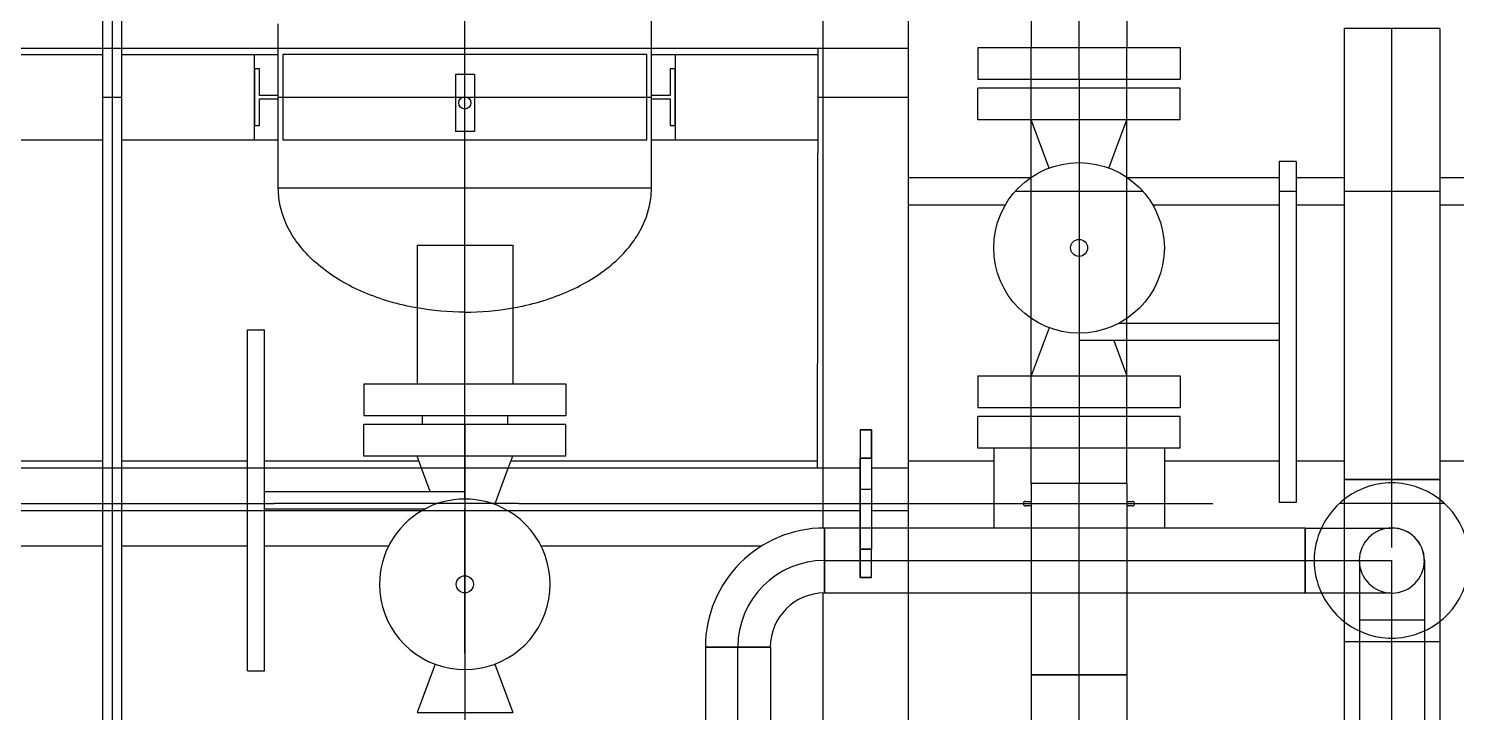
# Model space of a CAD drawing. Header units: inches. Extents: x 295136 to 296247, y 2627183 to 2627409.
# Drawn here: x 295227.256 to 295229.766, y 2627288.665 to 2627289.868 of the extents above; entities that cross this region are included whole.
import ezdxf

# ---------------------------------------------------------------- set-up
doc = ezdxf.new("R2010")
doc.units = ezdxf.units.IN
doc.header["$MEASUREMENT"] = 0
for name, color, linetype in [('EQUIPMENT LAYOUT-EMBED 1_DWG$0$Default', 7, 'Continuous'), ('EQUIPMENT LAYOUT-EMBED 1_DWG$0$DwgTemplate', 7, 'Continuous'), ('Layout', 6, 'Continuous')]:
    doc.layers.add(name, color=color, linetype=linetype)

# ---------------------------------------------------------------- blocks, each defined once
blk = doc.blocks.new('A$C55974CAD')
at = {"layer": 'EQUIPMENT LAYOUT-EMBED 1_DWG$0$Default', "color": 7, "lineweight": 25}
for p, q in [((58.455, 20.4578), (58.455, 20.28)), ((58.5106, 20.4578), (58.455, 20.4578)), ((58.5106, 20.4578), (58.5106, 20.28)), ((58.6443, 20.3641), (58.5106, 20.3641)), ((58.755, 20.3641), (58.6443, 20.3641)), ((58.755, 20.3641), (58.755, 20.28)), ((58.455, 20.28), (58.455, 20.1022)), ((58.5106, 20.28), (58.5106, 20.1022)), ((58.755, 20.28), (58.755, 20.1958)), ((58.6443, 20.1958), (58.5106, 20.1958)), ((58.755, 20.1958), (58.6443, 20.1958)), ((58.5106, 20.1022), (58.455, 20.1022))]:
    blk.add_line(p, q, dxfattribs=at)
at = {"layer": 'EQUIPMENT LAYOUT-EMBED 1_DWG$0$DwgTemplate', "color": 1, "lineweight": 25}
for p, q in [((59.101, 19.5), (59.101, 21.3)), ((58.2875, 19.585), (58.2875, 21.215)), ((58.3, 21.215), (58.3, 20.615)), ((58.3625, 19.585), (58.3625, 21.215)), ((58.225, 20.9167), (58.225, 21.15)), ((58.94, 21.1402), (58.94, 20.9167)), ((59.09, 21.1405), (59.09, 20.9167)), ((58.375, 20.9167), (58.375, 21.1392)), ((58.225, 20.662), (58.225, 20.8833)), ((58.375, 20.662), (58.375, 20.8833)), ((58.94, 20.8833), (58.94, 20.65)), ((59.09, 20.8833), (59.09, 20.65)), ((58.94, 20.65), (58.94, 20.608)), ((58.94, 20.65), (59.09, 20.65)), ((59.065, 20.65), (58.965, 20.65)), ((58.965, 20.65), (58.965, 20.641)), ((58.965, 20.641), (59.012, 20.641)), ((59.012, 20.641), (59.012, 20.608)), ((59.018, 20.641), (59.065, 20.641)), ((59.018, 20.608), (59.018, 20.641)), ((59.065, 20.641), (59.065, 20.65)), ((59.09, 20.65), (59.09, 20.608)), ((58.225, 20.4142), (58.225, 20.632)), ((58.375, 20.361), (58.375, 20.632)), ((58.3834, 20.355), (58.3834, 20.355)), ((58.455, 20.355), (58.439, 20.355)), ((58.037, 20.28), (58.2911, 20.28)), ((58.3211, 20.28), (58.3834, 20.28)), ((58.3834, 20.28), (58.3834, 20.28)), ((58.3834, 20.28), (58.439, 20.28)), ((58.439, 20.28), (58.455, 20.28)), ((58.455, 20.28), (59.6425, 20.28)), ((58.375, 19.6607), (58.375, 20.199)), ((58.3834, 20.205), (58.3834, 20.205)), ((58.455, 20.205), (58.439, 20.205)), ((58.3, 20.185), (58.3, 19.585)), ((58.225, 19.7591), (58.225, 20.1457)), ((58.94, 19.952), (58.94, 19.91)), ((59.012, 19.952), (59.012, 19.919)), ((59.018, 19.919), (59.018, 19.952)), ((59.09, 19.952), (59.09, 19.91)), ((58.965, 19.919), (58.965, 19.91)), ((59.012, 19.919), (58.965, 19.919)), ((59.065, 19.919), (59.018, 19.919)), ((59.065, 19.91), (59.065, 19.919)), ((58.94, 19.91), (58.94, 19.6597)), ((59.09, 19.91), (58.94, 19.91)), ((58.965, 19.91), (59.065, 19.91)), ((59.09, 19.91), (59.09, 19.6594)), ((59.101, 19.6594), (58.3625, 19.6607)), ((57.35, 19.65), (58.1428, 19.65)), ((58.2571, 19.65), (59.5, 19.65)), ((58.3, 19.585), (58.3, 19.565)), ((58.2875, 19.5), (58.2875, 19.565)), ((58.3, 19.565), (58.3, 18.965)), ((58.3625, 19.5), (58.3625, 19.565)), ((58.375, 19.35), (58.375, 19.5)), ((58.826, 19.5), (58.826, 19.3293)), ((58.874, 19.5), (58.874, 19.2844)), ((58.874, 19.1156), (58.874, 18.848)), ((58.826, 19.0707), (58.826, 18.848)), ((58.375, 18.848), (58.375, 19.05)), ((58.375, 18.7341), (58.375, 18.818)), ((58.826, 18.818), (58.826, 18.7341)), ((58.874, 18.818), (58.874, 18.7341)), ((58.375, 18.3), (58.375, 18.5658)), ((58.826, 18.5658), (58.826, 18.3)), ((58.874, 18.5658), (58.874, 18.3))]:
    blk.add_line(p, q, dxfattribs=at)
at = {"layer": 'EQUIPMENT LAYOUT-EMBED 1_DWG$0$DwgTemplate', "color": 7, "lineweight": 25}
for p, q in [((57.699, 20.9167), (58.2875, 20.9167)), ((58.2875, 20.9167), (58.3625, 20.9167)), ((58.3625, 20.9167), (59.101, 20.9167)), ((59.101, 20.9167), (59.1657, 20.9167)), ((58.2875, 20.9), (57.699, 20.9)), ((58.3625, 20.9), (58.2875, 20.9)), ((59.101, 20.9), (58.3625, 20.9)), ((59.1657, 20.9), (59.101, 20.9)), ((57.699, 20.8833), (58.2875, 20.8833)), ((58.2875, 20.8833), (58.3625, 20.8833)), ((58.3625, 20.8833), (59.101, 20.8833)), ((59.101, 20.8833), (59.1657, 20.8833)), ((58.0061, 20.662), (58.2875, 20.662)), ((58.0061, 20.662), (58.0061, 20.632)), ((58.2875, 20.662), (58.3061, 20.662)), ((58.3061, 20.662), (58.3625, 20.662)), ((58.3625, 20.662), (58.6061, 20.662)), ((58.6061, 20.662), (58.6061, 20.632)), ((58.0061, 20.632), (58.2875, 20.632)), ((58.2875, 20.632), (58.3061, 20.632)), ((58.2911, 20.632), (58.2911, 20.3493)), ((58.3061, 20.632), (58.3625, 20.632)), ((58.3211, 20.632), (58.3211, 20.28)), ((58.3625, 20.632), (58.6061, 20.632)), ((59.09, 20.6), (58.94, 20.6)), ((59.09, 20.6), (58.94, 20.6)), ((58.94, 20.6), (58.94, 19.96)), ((58.94, 20.6), (58.94, 19.96)), ((59.09, 19.96), (59.09, 20.6)), ((59.09, 19.96), (59.09, 20.6)), ((59.101, 20.608), (59.1443, 20.608)), ((58.3834, 20.28), (58.3834, 20.4578)), ((58.3834, 20.4578), (58.439, 20.4578)), ((58.439, 20.28), (58.439, 20.4578)), ((57.9327, 20.3641), (57.9327, 20.28)), ((58.0175, 20.3324), (57.9327, 20.3641)), ((58.3625, 20.3563), (58.3834, 20.3641)), ((58.3834, 20.1958), (58.3834, 20.3641)), ((58.755, 20.3641), (58.6443, 20.3641)), ((58.755, 20.3641), (58.755, 20.28)), ((58.3211, 20.3408), (58.3625, 20.3563)), ((58.2875, 20.28), (57.8771, 20.28)), ((57.9327, 20.28), (57.9327, 20.1958)), ((58.3625, 20.28), (58.2875, 20.28)), ((58.3081, 20.28), (58.3211, 20.28)), ((58.439, 20.28), (58.3625, 20.28)), ((58.3834, 20.1022), (58.3834, 20.28)), ((58.439, 20.1022), (58.439, 20.28)), ((58.755, 20.28), (58.755, 20.1958)), ((58.0175, 20.2275), (57.9327, 20.1958)), ((58.2986, 20.2275), (58.3625, 20.2037)), ((58.3625, 20.2037), (58.3834, 20.1958)), ((58.755, 20.1958), (58.6443, 20.1958)), ((58.3834, 20.1022), (58.439, 20.1022)), ((58.94, 19.96), (59.09, 19.96)), ((58.94, 19.96), (59.09, 19.96)), ((59.101, 19.952), (59.149, 19.952)), ((58.0476, 19.8571), (57.684, 19.8571)), ((58.0476, 19.8571), (58.0476, 19.7428)), ((58.0476, 19.7428), (58.0476, 19.8571)), ((57.684, 19.8), (58.0476, 19.8)), ((58.0476, 19.8), (58.0476, 19.8)), ((58.0476, 19.8), (58.0476, 19.8)), ((58.0476, 19.7428), (57.684, 19.7428)), ((58.2571, 19.6476), (58.1428, 19.6476)), ((58.1428, 19.6476), (58.2571, 19.6476)), ((58.1428, 18.8024), (58.1428, 19.6476)), ((58.2, 19.6476), (58.2, 19.6476)), ((58.2, 19.6476), (58.2, 19.6476)), ((58.2, 19.6476), (58.2, 18.8024)), ((58.2571, 18.8024), (58.2571, 19.6476)), ((58.22, 19.585), (58.17, 19.585)), ((58.17, 19.585), (58.22, 19.585)), ((58.17, 19.585), (58.17, 19.565)), ((58.17, 19.565), (58.17, 19.585)), ((58.22, 19.565), (58.22, 19.585)), ((58.22, 19.585), (58.22, 19.565)), ((58.22, 19.585), (58.2571, 19.585)), ((58.2571, 19.585), (58.22, 19.585)), ((58.22, 19.565), (58.22, 19.585)), ((58.17, 19.565), (58.22, 19.565)), ((58.17, 19.565), (58.22, 19.565)), ((58.2571, 19.565), (58.22, 19.565)), ((58.2571, 19.565), (58.22, 19.565)), ((58.3975, 19.2), (58.3975, 19.3778)), ((58.3975, 19.3778), (58.4531, 19.3778)), ((58.4531, 19.2), (58.4531, 19.3778)), ((58.4691, 19.3778), (58.4691, 19.2)), ((58.5246, 19.3778), (58.4691, 19.3778)), ((58.5246, 19.3778), (58.5246, 19.2)), ((58.9754, 19.2), (58.9754, 19.3778)), ((58.9754, 19.3778), (59.0309, 19.3778)), ((59.0309, 19.2), (59.0309, 19.3778)), ((59.0469, 19.3778), (59.0469, 19.2)), ((59.1025, 19.3778), (59.0469, 19.3778)), ((59.1025, 19.3778), (59.1025, 19.2)), ((58.1428, 19.2841), (57.9127, 19.2841)), ((57.9986, 19.2841), (57.9986, 19.1158)), ((57.9986, 19.2), (57.9986, 19.2841)), ((58.2571, 19.2841), (58.1428, 19.2841)), ((58.3357, 19.2841), (58.2571, 19.2841)), ((58.3357, 19.1158), (58.3357, 19.2841)), ((58.3357, 19.2), (58.3357, 19.2841)), ((58.3357, 19.2841), (58.3975, 19.2841)), ((58.3975, 19.2841), (58.4531, 19.2841)), ((58.4531, 19.2841), (58.4691, 19.2841)), ((58.4691, 19.2841), (58.5246, 19.2841)), ((58.5246, 19.2841), (58.5246, 19.1158)), ((58.6095, 19.2524), (58.5246, 19.2841)), ((58.5246, 19.2841), (58.6258, 19.2841)), ((58.6258, 19.2841), (58.8742, 19.2841)), ((58.8742, 19.2841), (58.9754, 19.2841)), ((58.8905, 19.2524), (58.9754, 19.2841)), ((58.9754, 19.2), (58.9754, 19.2841)), ((58.9754, 19.2841), (59.0309, 19.2841)), ((59.0309, 19.2841), (59.0469, 19.2841)), ((59.0469, 19.2841), (59.1025, 19.2841)), ((59.1643, 19.2841), (59.1025, 19.2841)), ((57.9127, 19.2), (58.1428, 19.2)), ((57.9986, 19.1158), (57.9986, 19.2)), ((58.1428, 19.2), (58.2571, 19.2)), ((58.2571, 19.2), (58.3357, 19.2)), ((58.4531, 19.2), (58.3357, 19.2)), ((58.3357, 19.1158), (58.3357, 19.2)), ((58.3975, 19.0222), (58.3975, 19.2)), ((58.4531, 19.0222), (58.4531, 19.2)), ((58.4691, 19.2), (58.4531, 19.2)), ((59.0309, 19.2), (58.4691, 19.2)), ((58.4691, 19.2), (58.4691, 19.0222)), ((58.5246, 19.2), (58.5246, 19.0222)), ((58.6, 19.2), (58.587, 19.2)), ((58.587, 18.848), (58.587, 19.2)), ((58.9754, 19.1158), (58.9754, 19.2)), ((58.9754, 19.0222), (58.9754, 19.2)), ((59.0309, 19.0222), (59.0309, 19.2)), ((59.0469, 19.2), (59.0309, 19.2)), ((59.0469, 19.2), (59.1643, 19.2)), ((59.0469, 19.2), (59.0469, 19.0222)), ((59.1025, 19.2), (59.1025, 19.0222)), ((58.587, 19.1391), (58.5246, 19.1158)), ((58.8905, 19.1475), (58.9754, 19.1158)), ((58.1428, 19.1158), (57.9127, 19.1158)), ((58.2571, 19.1158), (58.1428, 19.1158)), ((58.3357, 19.1158), (58.2571, 19.1158)), ((58.3357, 19.1158), (58.3975, 19.1158)), ((58.3975, 19.1158), (58.4531, 19.1158)), ((58.4531, 19.1158), (58.4691, 19.1158)), ((58.4691, 19.1158), (58.5246, 19.1158)), ((58.5246, 19.1158), (58.587, 19.1158)), ((58.587, 19.1158), (58.617, 19.1158)), ((58.617, 18.848), (58.617, 19.1306)), ((58.617, 19.1158), (58.6258, 19.1158)), ((58.6258, 19.1158), (58.8742, 19.1158)), ((58.8742, 19.1158), (58.9754, 19.1158)), ((58.9754, 19.1158), (59.0309, 19.1158)), ((59.0309, 19.1158), (59.0469, 19.1158)), ((59.0469, 19.1158), (59.1025, 19.1158)), ((59.1643, 19.1158), (59.1025, 19.1158)), ((58.3975, 19.0222), (58.4531, 19.0222)), ((58.5246, 19.0222), (58.4691, 19.0222)), ((58.9754, 19.0222), (59.0309, 19.0222)), ((59.1025, 19.0222), (59.0469, 19.0222)), ((58.602, 18.848), (58.302, 18.848)), ((58.302, 18.818), (58.302, 18.848)), ((58.902, 18.848), (58.602, 18.848)), ((58.902, 18.818), (58.902, 18.848)), ((58.602, 18.818), (58.302, 18.818)), ((58.902, 18.818), (58.602, 18.818)), ((58.2571, 18.8024), (58.1428, 18.8024)), ((58.1428, 18.65), (58.1428, 18.8024)), ((58.1428, 18.8024), (58.2571, 18.8024)), ((58.2, 18.8024), (58.2, 18.8024)), ((58.2, 18.8024), (58.2, 18.8024)), ((58.2, 18.8024), (58.2, 18.65)), ((58.2571, 18.8024), (58.2571, 18.65)), ((58.0572, 18.7341), (57.664, 18.7341)), ((58.0572, 18.7071), (58.0572, 18.7341)), ((58.0573, 18.7341), (58.0573, 18.7071)), ((58.0925, 18.7341), (58.0573, 18.7341)), ((58.3075, 18.7341), (58.0925, 18.7341)), ((58.3427, 18.7341), (58.3075, 18.7341)), ((58.3427, 18.5658), (58.3427, 18.7341)), ((59.1359, 18.7341), (58.3427, 18.7341)), ((58.3427, 18.7341), (58.3427, 18.65)), ((59.1359, 18.5658), (59.1359, 18.7341)), ((58.076, 18.7071), (54.0069, 18.7071)), ((58.0572, 18.5928), (58.0572, 18.7071)), ((58.0573, 18.7071), (58.0573, 18.65)), ((58.0953, 18.7071), (58.076, 18.7071)), ((58.0953, 18.5928), (58.0953, 18.7071)), ((58.0954, 18.7071), (58.0954, 18.5928)), ((58.2, 18.7071), (58.0954, 18.7071)), ((54.0069, 18.65), (58.0635, 18.65)), ((58.0573, 18.65), (58.0573, 18.5928)), ((58.0635, 18.65), (58.0953, 18.65)), ((58.0953, 18.65), (58.0954, 18.65)), ((58.0954, 18.65), (58.2, 18.65)), ((58.2229, 18.65), (58.3365, 18.65)), ((58.3365, 18.65), (58.3427, 18.65)), ((58.3427, 18.65), (59.1359, 18.65)), ((58.3427, 18.65), (58.3427, 18.65)), ((58.3427, 18.65), (58.3427, 18.65)), ((58.3427, 18.65), (58.3427, 18.5658)), ((59.1359, 18.65), (59.1359, 18.65)), ((58.076, 18.5928), (54.0069, 18.5928)), ((58.0572, 18.5658), (58.0572, 18.5928)), ((58.0573, 18.5928), (58.0573, 18.5658)), ((58.0953, 18.5928), (58.076, 18.5928)), ((58.2, 18.5928), (58.0954, 18.5928)), ((58.0572, 18.5658), (57.664, 18.5658)), ((58.0925, 18.5658), (58.0573, 18.5658)), ((58.3075, 18.5658), (58.0925, 18.5658)), ((58.3427, 18.5658), (58.3075, 18.5658)), ((59.1359, 18.5658), (58.3427, 18.5658))]:
    blk.add_line(p, q, dxfattribs=at)
at = {"layer": 'EQUIPMENT LAYOUT-EMBED 1_DWG$0$DwgTemplate', "color": 9, "lineweight": 25}
for p, q in [((59.015, 20.9167), (59.015, 20.8833)), ((58.3, 20.185), (58.3, 20.615)), ((59.015, 20.608), (59.015, 19.952)), ((59.015, 19.6596), (59.015, 19.5)), ((58.325, 19.565), (58.325, 19.585)), ((58.85, 19.3118), (58.85, 19.0882)), ((58.85, 18.848), (58.85, 18.818)), ((58.3, 18.557), (58.3, 18.7429)), ((58.85, 18.7341), (58.85, 18.5658))]:
    blk.add_line(p, q, dxfattribs=at)
at = {"layer": 'EQUIPMENT LAYOUT-EMBED 1_DWG$0$DwgTemplate', "color": 5, "lineweight": 25}
for p, q in [((58.855, 19.952), (58.855, 20.608)), ((58.855, 19.952), (58.855, 20.608)), ((58.855, 20.608), (59.101, 20.608)), ((58.455, 20.4578), (58.455, 20.28)), ((58.5106, 20.4578), (58.455, 20.4578)), ((58.5106, 20.4578), (58.5106, 20.28)), ((58.6443, 20.3641), (58.5106, 20.3641)), ((59.005, 20.2966), (58.955, 20.2966)), ((58.955, 20.2633), (58.955, 20.2966)), ((59.055, 20.2966), (59.005, 20.2966)), ((59.055, 20.2633), (59.055, 20.2966)), ((58.455, 20.28), (58.455, 20.1022)), ((58.5106, 20.28), (58.5106, 20.1022)), ((59.005, 20.2633), (58.955, 20.2633)), ((59.055, 20.2633), (59.005, 20.2633)), ((58.6443, 20.1958), (58.5106, 20.1958)), ((58.5106, 20.1022), (58.455, 20.1022)), ((58.855, 19.952), (59.101, 19.952)), ((58.2571, 19.585), (58.38, 19.585)), ((58.38, 19.585), (58.2571, 19.585)), ((58.38, 19.585), (58.38, 19.565)), ((58.38, 19.565), (58.38, 19.585)), ((58.43, 19.585), (58.38, 19.585)), ((58.43, 19.585), (58.38, 19.585)), ((58.38, 19.565), (58.38, 19.585)), ((58.43, 19.565), (58.43, 19.585)), ((58.43, 19.585), (58.43, 19.565)), ((58.38, 19.565), (58.2571, 19.565)), ((58.38, 19.565), (58.2571, 19.565)), ((58.38, 19.565), (58.43, 19.565)), ((58.43, 19.565), (58.38, 19.565))]:
    blk.add_line(p, q, dxfattribs=at)
at = {"layer": 'EQUIPMENT LAYOUT-EMBED 1_DWG$0$DwgTemplate', "color": 54, "lineweight": 25}
blk.add_line((57.2341, 19.5), (59.5929, 19.5), dxfattribs=at)
at = {"layer": 'EQUIPMENT LAYOUT-EMBED 1_DWG$0$DwgTemplate', "color": 3, "lineweight": 25}
for p, q in [((58.3975, 19.35), (58.2571, 19.35)), ((58.296, 19.2841), (58.296, 19.294)), ((58.304, 19.294), (58.304, 19.2841)), ((58.296, 19.106), (58.296, 19.1158)), ((58.304, 19.1158), (58.304, 19.106)), ((58.3975, 19.05), (58.2571, 19.05))]:
    blk.add_line(p, q, dxfattribs=at)
at = {"layer": 'EQUIPMENT LAYOUT-EMBED 1_DWG$0$DwgTemplate', "color": 7, "lineweight": 25}
for centre, radius in [((58.1581, 20.28), 0.015), ((59.005, 20.28), 0.0107), ((58.75, 19.2), 0.15), ((58.75, 19.2), 0.015)]:
    blk.add_circle(centre, radius, dxfattribs=at)
for centre, radius, start, end in [((58.1581, 20.28), 0.15, 90, 329.6355), ((58.1581, 20.28), 0.15, 30.3645, 90), ((58.1581, 20.28), 0.15, 329.6355, 30.3645), ((58.0476, 19.6476), 0.2095, 0, 90), ((58.0476, 19.6476), 0.1524, 0, 90), ((58.0476, 19.6476), 0.0953, 0, 90), ((58.2, 18.65), 0.1365, 65.2535, 114.7465), ((58.2, 18.65), 0.1365, 114.7465, 270), ((58.2, 18.65), 0.1365, 270, 65.2535), ((58.2, 18.65), 0.0572, 0, 180), ((58.2, 18.65), 0.0572, 180, 0), ((58.2, 18.65), 0.0572, 180, 270), ((58.2, 18.65), 0.0571, 270, 0)]:
    blk.add_arc(centre, radius, start, end, dxfattribs=at)
at = {"layer": 'EQUIPMENT LAYOUT-EMBED 1_DWG$0$DwgTemplate', "color": 3, "lineweight": 25}
for centre, start, end in [((58.3, 19.294), 0, 180), ((58.3, 19.106), 180, 0)]:
    blk.add_arc(centre, 0.004, start, end, dxfattribs=at)
at = {"layer": 'EQUIPMENT LAYOUT-EMBED 1_DWG$0$DwgTemplate', "color": 5, "lineweight": 25}
for points in [[(58.7269, 20.5453), (58.7448, 20.565), (58.7648, 20.5804), (58.7858, 20.591)], [(58.7858, 20.591), (58.8024, 20.5993), (58.8196, 20.6047), (58.8369, 20.6068)], [(58.8369, 20.6068), (58.8429, 20.6076), (58.849, 20.608), (58.855, 20.608)], [(58.6786, 20.4728), (58.692, 20.5006), (58.7084, 20.5251), (58.7269, 20.5453)], [(58.6477, 20.3813), (58.6547, 20.414), (58.6652, 20.445), (58.6786, 20.4728)], [(58.6443, 20.3641), (58.6453, 20.3699), (58.6464, 20.3756), (58.6477, 20.3813)], [(58.6443, 20.1958), (58.6453, 20.1901), (58.6464, 20.1843), (58.6477, 20.1786)], [(58.6477, 20.1786), (58.6547, 20.1459), (58.6652, 20.115), (58.6786, 20.0872)], [(58.6786, 20.0872), (58.692, 20.0594), (58.7084, 20.0348), (58.7269, 20.0146)], [(58.7269, 20.0146), (58.7448, 19.995), (58.7648, 19.9795), (58.7858, 19.9689)], [(58.7858, 19.9689), (58.8024, 19.9606), (58.8196, 19.9553), (58.8369, 19.9531)], [(58.8369, 19.9531), (58.8429, 19.9523), (58.849, 19.952), (58.855, 19.952)]]:
    blk.add_open_spline(points, degree=3, dxfattribs=at)
at = {"layer": 'EQUIPMENT LAYOUT-EMBED 1_DWG$0$DwgTemplate', "color": 7, "lineweight": 25}
for points in [[(58.637, 20.28), (58.637, 20.3083), (58.6395, 20.3367), (58.6443, 20.3641)], [(58.637, 20.28), (58.637, 20.2516), (58.6395, 20.2232), (58.6443, 20.1958)]]:
    blk.add_open_spline(points, degree=3, dxfattribs=at)

msp = doc.modelspace()

# ---------------------------------------------------------------- block references
at = {"layer": 'Layout', "rotation": 90}
msp.add_blockref('A$C55974CAD', (295248.3027, 2627230.7321), dxfattribs=at)

doc.saveas('drawing.dxf')
